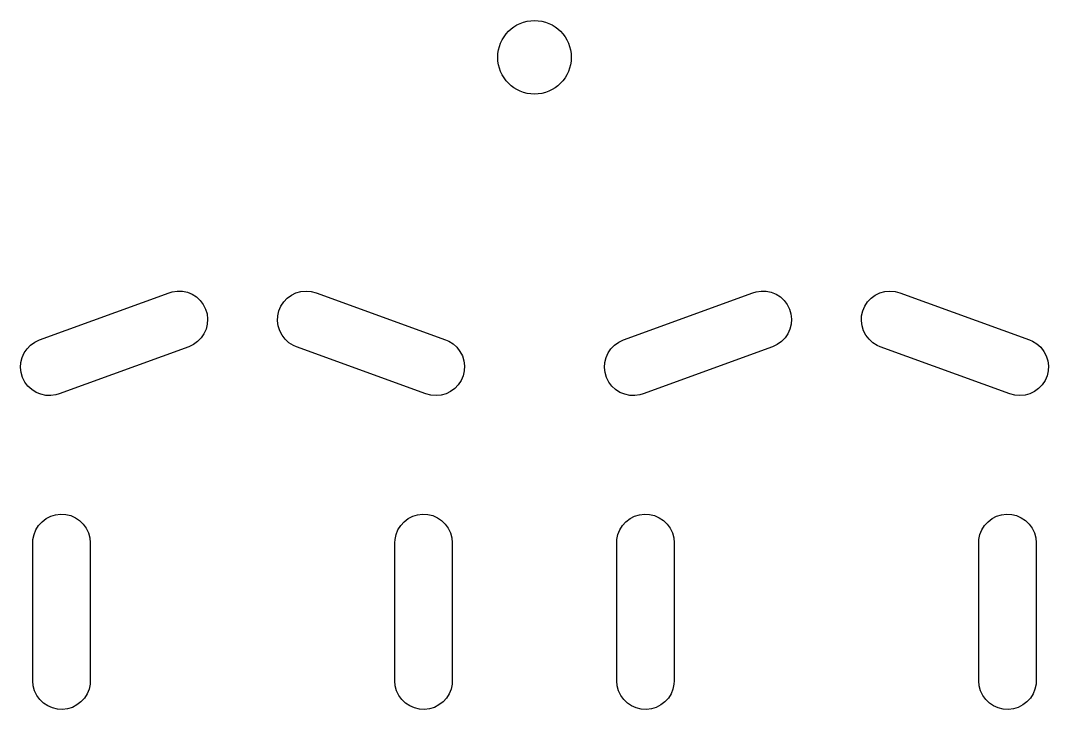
# Model space of a CAD drawing. Extents: x 15 to 417, y -164 to -100.
# Drawn here: x 15.74 to 60.46, y -131.25 to -101.27 of the extents above; entities that cross this region are included whole.
import ezdxf

# ---------------------------------------------------------------- set-up
doc = ezdxf.new("R2010")
doc.units = 0
doc.layers.add('BLACK', color=7, linetype='CONTINUOUS')

msp = doc.modelspace()

# ---------------------------------------------------------------- linework, layer by layer
at = {"layer": 'BLACK', "linetype": 'CONTINUOUS'}
for p, q in [((16.5654, -115.167), (22.2036, -113.115)), ((22.2036, -113.115), (22.3414, -113.074)), ((22.3414, -113.074), (22.5613, -113.042)), ((22.5613, -113.042), (22.7834, -113.049)), ((22.7834, -113.049), (23.0007, -113.096)), ((23.0007, -113.096), (23.2063, -113.18)), ((27.5251, -113.218), (27.725, -113.121)), ((27.725, -113.121), (27.939, -113.061)), ((27.939, -113.061), (28.1602, -113.04)), ((28.1602, -113.04), (28.3817, -113.058)), ((28.3817, -113.058), (28.5964, -113.115)), ((28.5964, -113.115), (34.2346, -115.167)), ((41.9654, -115.167), (47.6036, -113.115)), ((47.6036, -113.115), (47.7414, -113.074)), ((47.7414, -113.074), (47.9613, -113.042)), ((47.9613, -113.042), (48.1834, -113.049)), ((48.1834, -113.049), (48.4007, -113.096)), ((48.4007, -113.096), (48.6063, -113.18)), ((52.9251, -113.218), (53.125, -113.121)), ((53.125, -113.121), (53.339, -113.061)), ((53.339, -113.061), (53.5602, -113.04)), ((53.5602, -113.04), (53.7817, -113.058)), ((53.7817, -113.058), (53.9964, -113.115)), ((53.9964, -113.115), (59.6346, -115.167)), ((23.2063, -113.18), (23.3938, -113.3)), ((23.3938, -113.3), (23.5571, -113.45)), ((23.5571, -113.45), (23.6911, -113.628)), ((27.0694, -113.695), (27.192, -113.51)), ((27.192, -113.51), (27.3456, -113.349)), ((27.3456, -113.349), (27.5251, -113.218)), ((48.6063, -113.18), (48.7938, -113.3)), ((48.7938, -113.3), (48.9571, -113.45)), ((48.9571, -113.45), (49.0911, -113.628)), ((52.4694, -113.695), (52.592, -113.51)), ((52.592, -113.51), (52.7456, -113.349)), ((52.7456, -113.349), (52.9251, -113.218)), ((23.6911, -113.628), (23.7917, -113.826)), ((23.7917, -113.826), (23.8555, -114.039)), ((26.9311, -114.116), (26.9815, -113.9)), ((26.9815, -113.9), (27.0694, -113.695)), ((49.0911, -113.628), (49.1917, -113.826)), ((49.1917, -113.826), (49.2555, -114.039)), ((52.3311, -114.116), (52.3815, -113.9)), ((52.3815, -113.9), (52.4694, -113.695)), ((23.8555, -114.039), (23.8807, -114.259)), ((23.8807, -114.259), (23.8664, -114.481)), ((26.9198, -114.338), (26.9311, -114.116)), ((26.9481, -114.558), (26.9198, -114.338)), ((49.2555, -114.039), (49.2807, -114.259)), ((49.2807, -114.259), (49.2664, -114.481)), ((52.3198, -114.338), (52.3311, -114.116)), ((52.3481, -114.558), (52.3198, -114.338)), ((23.7222, -114.9), (23.597, -115.083)), ((23.813, -114.697), (23.7222, -114.9)), ((23.8664, -114.481), (23.813, -114.697)), ((27.0149, -114.77), (26.9481, -114.558)), ((27.1182, -114.967), (27.0149, -114.77)), ((49.1222, -114.9), (48.997, -115.083)), ((49.213, -114.697), (49.1222, -114.9)), ((49.2664, -114.481), (49.213, -114.697)), ((52.4149, -114.77), (52.3481, -114.558)), ((52.5182, -114.967), (52.4149, -114.77)), ((16.1828, -115.39), (16.3641, -115.262)), ((16.3641, -115.262), (16.5654, -115.167)), ((23.4412, -115.242), (23.2599, -115.37)), ((23.597, -115.083), (23.4412, -115.242)), ((27.2547, -115.142), (27.1182, -114.967)), ((27.4201, -115.291), (27.2547, -115.142)), ((27.6092, -115.408), (27.4201, -115.291)), ((34.2346, -115.167), (34.3668, -115.224)), ((34.3668, -115.224), (34.5559, -115.341)), ((34.5559, -115.341), (34.7213, -115.49)), ((41.5828, -115.39), (41.7641, -115.262)), ((41.7641, -115.262), (41.9654, -115.167)), ((48.8412, -115.242), (48.6599, -115.37)), ((48.997, -115.083), (48.8412, -115.242)), ((52.6547, -115.142), (52.5182, -114.967)), ((52.8201, -115.291), (52.6547, -115.142)), ((53.0092, -115.408), (52.8201, -115.291)), ((59.6346, -115.167), (59.7668, -115.224)), ((59.7668, -115.224), (59.9559, -115.341)), ((59.9559, -115.341), (60.1213, -115.49)), ((15.811, -115.935), (15.9018, -115.732)), ((15.9018, -115.732), (16.027, -115.549)), ((16.027, -115.549), (16.1828, -115.39)), ((23.0586, -115.465), (17.4204, -117.517)), ((23.2599, -115.37), (23.0586, -115.465)), ((27.7414, -115.465), (27.6092, -115.408)), ((33.3796, -117.517), (27.7414, -115.465)), ((34.7213, -115.49), (34.8578, -115.665)), ((34.8578, -115.665), (34.9611, -115.862)), ((41.211, -115.935), (41.3018, -115.732)), ((41.3018, -115.732), (41.427, -115.549)), ((41.427, -115.549), (41.5828, -115.39)), ((48.4586, -115.465), (42.8204, -117.517)), ((48.6599, -115.37), (48.4586, -115.465)), ((53.1414, -115.465), (53.0092, -115.408)), ((58.7796, -117.517), (53.1414, -115.465)), ((60.1213, -115.49), (60.2578, -115.665)), ((60.2578, -115.665), (60.3611, -115.862)), ((15.7433, -116.373), (15.7576, -116.151)), ((15.7576, -116.151), (15.811, -115.935)), ((34.9611, -115.862), (35.0279, -116.074)), ((35.0279, -116.074), (35.0562, -116.294)), ((41.1433, -116.373), (41.1576, -116.151)), ((41.1576, -116.151), (41.211, -115.935)), ((60.3611, -115.862), (60.4279, -116.074)), ((60.4279, -116.074), (60.4562, -116.294)), ((15.7685, -116.593), (15.7433, -116.373)), ((15.8323, -116.806), (15.7685, -116.593)), ((35.0449, -116.516), (34.9945, -116.732)), ((35.0562, -116.294), (35.0449, -116.516)), ((41.1685, -116.593), (41.1433, -116.373)), ((41.2323, -116.806), (41.1685, -116.593)), ((60.4449, -116.516), (60.3945, -116.732)), ((60.4562, -116.294), (60.4449, -116.516)), ((15.9329, -117.004), (15.8323, -116.806)), ((16.0669, -117.182), (15.9329, -117.004)), ((34.784, -117.122), (34.6304, -117.283)), ((34.9066, -116.937), (34.784, -117.122)), ((34.9945, -116.732), (34.9066, -116.937)), ((41.3329, -117.004), (41.2323, -116.806)), ((41.4669, -117.182), (41.3329, -117.004)), ((60.184, -117.122), (60.0304, -117.283)), ((60.3066, -116.937), (60.184, -117.122)), ((60.3945, -116.732), (60.3066, -116.937)), ((16.2302, -117.332), (16.0669, -117.182)), ((16.4177, -117.452), (16.2302, -117.332)), ((16.6233, -117.536), (16.4177, -117.452)), ((16.8406, -117.583), (16.6233, -117.536)), ((17.0627, -117.59), (16.8406, -117.583)), ((17.2826, -117.558), (17.0627, -117.59)), ((17.4204, -117.517), (17.2826, -117.558)), ((33.5943, -117.574), (33.3796, -117.517)), ((33.8158, -117.592), (33.5943, -117.574)), ((34.037, -117.571), (33.8158, -117.592)), ((34.251, -117.511), (34.037, -117.571)), ((34.4509, -117.414), (34.251, -117.511)), ((34.6304, -117.283), (34.4509, -117.414)), ((41.6302, -117.332), (41.4669, -117.182)), ((41.8177, -117.452), (41.6302, -117.332)), ((42.0233, -117.536), (41.8177, -117.452)), ((42.2406, -117.583), (42.0233, -117.536)), ((42.4627, -117.59), (42.2406, -117.583)), ((42.6826, -117.558), (42.4627, -117.59)), ((42.8204, -117.517), (42.6826, -117.558)), ((58.9943, -117.574), (58.7796, -117.517)), ((59.2158, -117.592), (58.9943, -117.574)), ((59.437, -117.571), (59.2158, -117.592)), ((59.651, -117.511), (59.437, -117.571)), ((59.8509, -117.414), (59.651, -117.511)), ((60.0304, -117.283), (59.8509, -117.414)), ((16.6799, -123.08), (16.8562, -122.945)), ((16.8562, -122.945), (17.0537, -122.843)), ((17.0537, -122.843), (17.2661, -122.777)), ((17.2661, -122.777), (17.4867, -122.751)), ((17.4867, -122.751), (17.7086, -122.763)), ((17.7086, -122.763), (17.9247, -122.815)), ((17.9247, -122.815), (18.1282, -122.905)), ((18.1282, -122.905), (18.3126, -123.029)), ((32.4279, -123.08), (32.6042, -122.945)), ((32.6042, -122.945), (32.8017, -122.843)), ((32.8017, -122.843), (33.0141, -122.777)), ((33.0141, -122.777), (33.2347, -122.751)), ((33.2347, -122.751), (33.4566, -122.763)), ((33.4566, -122.763), (33.6727, -122.815)), ((33.6727, -122.815), (33.8762, -122.905)), ((33.8762, -122.905), (34.0606, -123.029)), ((42.0799, -123.08), (42.2562, -122.945)), ((42.2562, -122.945), (42.4537, -122.843)), ((42.4537, -122.843), (42.6661, -122.777)), ((42.6661, -122.777), (42.8867, -122.751)), ((42.8867, -122.751), (43.1086, -122.763)), ((43.1086, -122.763), (43.3247, -122.815)), ((43.3247, -122.815), (43.5282, -122.905)), ((43.5282, -122.905), (43.7126, -123.029)), ((57.8279, -123.08), (58.0042, -122.945)), ((58.0042, -122.945), (58.2017, -122.843)), ((58.2017, -122.843), (58.4141, -122.777)), ((58.4141, -122.777), (58.6347, -122.751)), ((58.6347, -122.751), (58.8566, -122.763)), ((58.8566, -122.763), (59.0727, -122.815)), ((59.0727, -122.815), (59.2762, -122.905)), ((59.2762, -122.905), (59.4606, -123.029)), ((16.4122, -123.433), (16.5303, -123.244)), ((16.5303, -123.244), (16.6799, -123.08)), ((18.3126, -123.029), (18.4722, -123.183)), ((18.4722, -123.183), (18.6019, -123.364)), ((18.6019, -123.364), (18.6976, -123.564)), ((32.1602, -123.433), (32.2783, -123.244)), ((32.2783, -123.244), (32.4279, -123.08)), ((34.0606, -123.029), (34.2202, -123.183)), ((34.2202, -123.183), (34.3499, -123.364)), ((34.3499, -123.364), (34.4456, -123.564)), ((41.8122, -123.433), (41.9303, -123.244)), ((41.9303, -123.244), (42.0799, -123.08)), ((43.7126, -123.029), (43.8722, -123.183)), ((43.8722, -123.183), (44.0019, -123.364)), ((44.0019, -123.364), (44.0976, -123.564)), ((57.5602, -123.433), (57.6783, -123.244)), ((57.6783, -123.244), (57.8279, -123.08)), ((59.4606, -123.029), (59.6202, -123.183)), ((59.6202, -123.183), (59.7499, -123.364)), ((59.7499, -123.364), (59.8456, -123.564)), ((16.2843, -123.856), (16.3294, -123.639)), ((16.3294, -123.639), (16.4122, -123.433)), ((18.6976, -123.564), (18.7562, -123.779)), ((18.7562, -123.779), (18.776, -124)), ((32.0323, -123.856), (32.0774, -123.639)), ((32.0774, -123.639), (32.1602, -123.433)), ((34.4456, -123.564), (34.5042, -123.779)), ((34.5042, -123.779), (34.524, -124)), ((41.6843, -123.856), (41.7294, -123.639)), ((41.7294, -123.639), (41.8122, -123.433)), ((44.0976, -123.564), (44.1562, -123.779)), ((44.1562, -123.779), (44.176, -124)), ((57.4323, -123.856), (57.4774, -123.639)), ((57.4774, -123.639), (57.5602, -123.433)), ((59.8456, -123.564), (59.9042, -123.779)), ((59.9042, -123.779), (59.924, -124)), ((16.276, -124), (16.2843, -123.856)), ((16.276, -130), (16.276, -124)), ((18.776, -124), (18.776, -130)), ((32.024, -124), (32.0323, -123.856)), ((32.024, -130), (32.024, -124)), ((34.524, -124), (34.524, -130)), ((41.676, -124), (41.6843, -123.856)), ((41.676, -130), (41.676, -124)), ((44.176, -124), (44.176, -130)), ((57.424, -124), (57.4323, -123.856)), ((57.424, -130), (57.424, -124)), ((59.924, -124), (59.924, -130)), ((16.2958, -130.221), (16.276, -130)), ((18.776, -130), (18.7677, -130.144)), ((32.0438, -130.221), (32.024, -130)), ((34.524, -130), (34.5157, -130.144)), ((41.6958, -130.221), (41.676, -130)), ((44.176, -130), (44.1677, -130.144)), ((57.4438, -130.221), (57.424, -130)), ((59.924, -130), (59.9157, -130.144)), ((16.3544, -130.436), (16.2958, -130.221)), ((16.4501, -130.636), (16.3544, -130.436)), ((18.7226, -130.361), (18.6398, -130.567)), ((18.7677, -130.144), (18.7226, -130.361)), ((32.1024, -130.436), (32.0438, -130.221)), ((32.1981, -130.636), (32.1024, -130.436)), ((34.4706, -130.361), (34.3878, -130.567)), ((34.5157, -130.144), (34.4706, -130.361)), ((41.7544, -130.436), (41.6958, -130.221)), ((41.8501, -130.636), (41.7544, -130.436)), ((44.1226, -130.361), (44.0398, -130.567)), ((44.1677, -130.144), (44.1226, -130.361)), ((57.5024, -130.436), (57.4438, -130.221)), ((57.5981, -130.636), (57.5024, -130.436)), ((59.8706, -130.361), (59.7878, -130.567)), ((59.9157, -130.144), (59.8706, -130.361)), ((16.5798, -130.817), (16.4501, -130.636)), ((16.7393, -130.971), (16.5798, -130.817)), ((16.9238, -131.095), (16.7393, -130.971)), ((18.3721, -130.92), (18.1958, -131.055)), ((18.5217, -130.756), (18.3721, -130.92)), ((18.6398, -130.567), (18.5217, -130.756)), ((32.3278, -130.817), (32.1981, -130.636)), ((32.4873, -130.971), (32.3278, -130.817)), ((32.6718, -131.095), (32.4873, -130.971)), ((34.1201, -130.92), (33.9438, -131.055)), ((34.2697, -130.756), (34.1201, -130.92)), ((34.3878, -130.567), (34.2697, -130.756)), ((41.9798, -130.817), (41.8501, -130.636)), ((42.1394, -130.971), (41.9798, -130.817)), ((42.3238, -131.095), (42.1394, -130.971)), ((43.7721, -130.92), (43.5958, -131.055)), ((43.9217, -130.756), (43.7721, -130.92)), ((44.0398, -130.567), (43.9217, -130.756)), ((57.7278, -130.817), (57.5981, -130.636)), ((57.8873, -130.971), (57.7278, -130.817)), ((58.0718, -131.095), (57.8873, -130.971)), ((59.5201, -130.92), (59.3438, -131.055)), ((59.6697, -130.756), (59.5201, -130.92)), ((59.7878, -130.567), (59.6697, -130.756)), ((17.1273, -131.185), (16.9238, -131.095)), ((17.3434, -131.237), (17.1273, -131.185)), ((17.5653, -131.249), (17.3434, -131.237)), ((17.7859, -131.223), (17.5653, -131.249)), ((17.9983, -131.157), (17.7859, -131.223)), ((18.1958, -131.055), (17.9983, -131.157)), ((32.8753, -131.185), (32.6718, -131.095)), ((33.0914, -131.237), (32.8753, -131.185)), ((33.3133, -131.249), (33.0914, -131.237)), ((33.5339, -131.223), (33.3133, -131.249)), ((33.7463, -131.157), (33.5339, -131.223)), ((33.9438, -131.055), (33.7463, -131.157)), ((42.5273, -131.185), (42.3238, -131.095)), ((42.7434, -131.237), (42.5273, -131.185)), ((42.9653, -131.249), (42.7434, -131.237)), ((43.1859, -131.223), (42.9653, -131.249)), ((43.3983, -131.157), (43.1859, -131.223)), ((43.5958, -131.055), (43.3983, -131.157)), ((58.2753, -131.185), (58.0718, -131.095)), ((58.4914, -131.237), (58.2753, -131.185)), ((58.7133, -131.249), (58.4914, -131.237)), ((58.9339, -131.223), (58.7133, -131.249)), ((59.1463, -131.157), (58.9339, -131.223)), ((59.3438, -131.055), (59.1463, -131.157))]:
    msp.add_line(p, q, dxfattribs=at)
at = {"layer": 'BLACK'}
msp.add_circle((38.1, -102.87), 1.6, dxfattribs=at)

doc.saveas('drawing.dxf')
